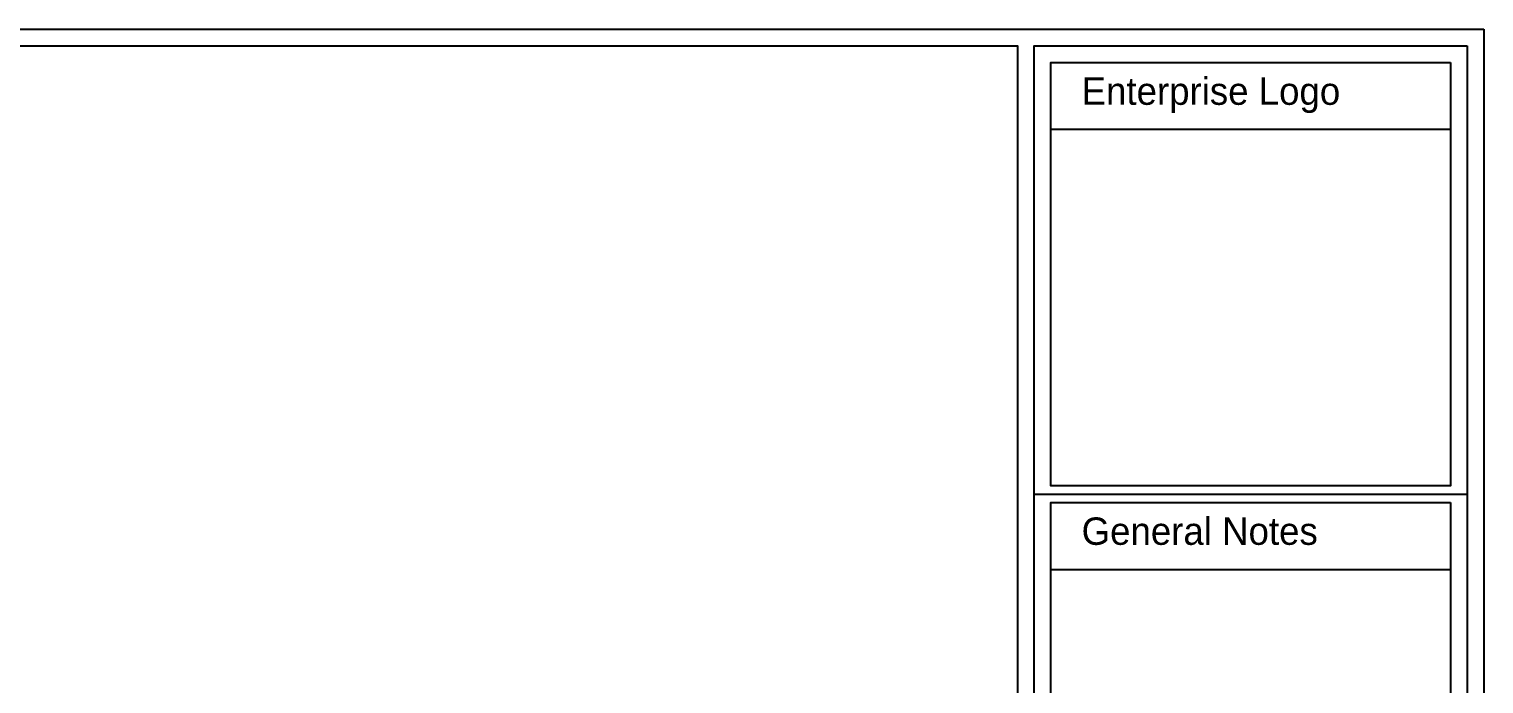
# Model space of a CAD drawing. Header units: millimetres. Extents: x 0 to 28440, y -12508 to -2066.
# Drawn here: x 8626 to 12600, y -5762 to -3973 of the extents above; entities that cross this region are included whole.
import ezdxf

# ---------------------------------------------------------------- set-up
doc = ezdxf.new("R2010")
doc.units = ezdxf.units.MM
doc.layers.add('CAD_  Default', color=7, linetype='Continuous')
doc.layers.add('图框', color=4, linetype='Continuous')
doc.styles.add('01792ec269abeaefe4dd6d9929e1a8e4_Gothic-A1', font='', dxfattribs={"height": 0.256897})
doc.styles.get('01792ec269abeaefe4dd6d9929e1a8e4_Gothic-A1').set_extended_font_data('Gothic A1')

# ---------------------------------------------------------------- blocks, each defined once
blk = doc.blocks.new('_Frame5385020')
at = {"color": 255, "linetype": 'Continuous'}
blk.add_line((32.038, -3.32), (35.288, -3.32), dxfattribs=at)
at = {"layer": 'CAD_  Default', "color": 255, "linetype": 'Continuous', "flags": 128}
for points in [[(35.413, 0.17), (35.413, -22.83), (0.802, -22.83), (0.802, 0.17), (35.413, 0.17)], [(0.927, -22.705), (0.927, 0.045), (31.913, 0.045), (31.913, -22.705), (0.927, -22.705)], [(35.288, 0.045), (35.288, -22.705), (32.038, -22.705), (32.038, 0.045), (35.288, 0.045)], [(35.163, -0.08), (35.163, -3.257), (32.163, -3.257), (32.163, -0.08), (35.163, -0.08)], [(35.163, -0.08), (35.163, -0.584), (32.163, -0.584), (32.163, -0.08), (35.163, -0.08)], [(35.163, -3.382), (35.163, -11.191), (32.163, -11.191), (32.163, -3.382), (35.163, -3.382)], [(35.163, -3.382), (35.163, -3.887), (32.163, -3.887), (32.163, -3.382), (35.163, -3.382)]]:
    blk.add_lwpolyline(points, dxfattribs=at)
at = {"color": 255, "char_height": 0.20552, "attachment_point": 1, "line_spacing_factor": 0.8, "style": '01792ec269abeaefe4dd6d9929e1a8e4_Gothic-A1'}
for s, insert in [('Enterprise Logo', (32.394, -0.193)), ('General Notes', (32.394, -3.495))]:
    blk.add_mtext(s, dxfattribs=dict(at, insert=insert))

msp = doc.modelspace()

# ---------------------------------------------------------------- block references
at = {"layer": '图框', "color": 7, "xscale": 364.04736328125, "yscale": 364.04736328125}
msp.add_blockref('_Frame5385020', (-291.8, -4035.3), dxfattribs=at)

doc.saveas('drawing.dxf')
